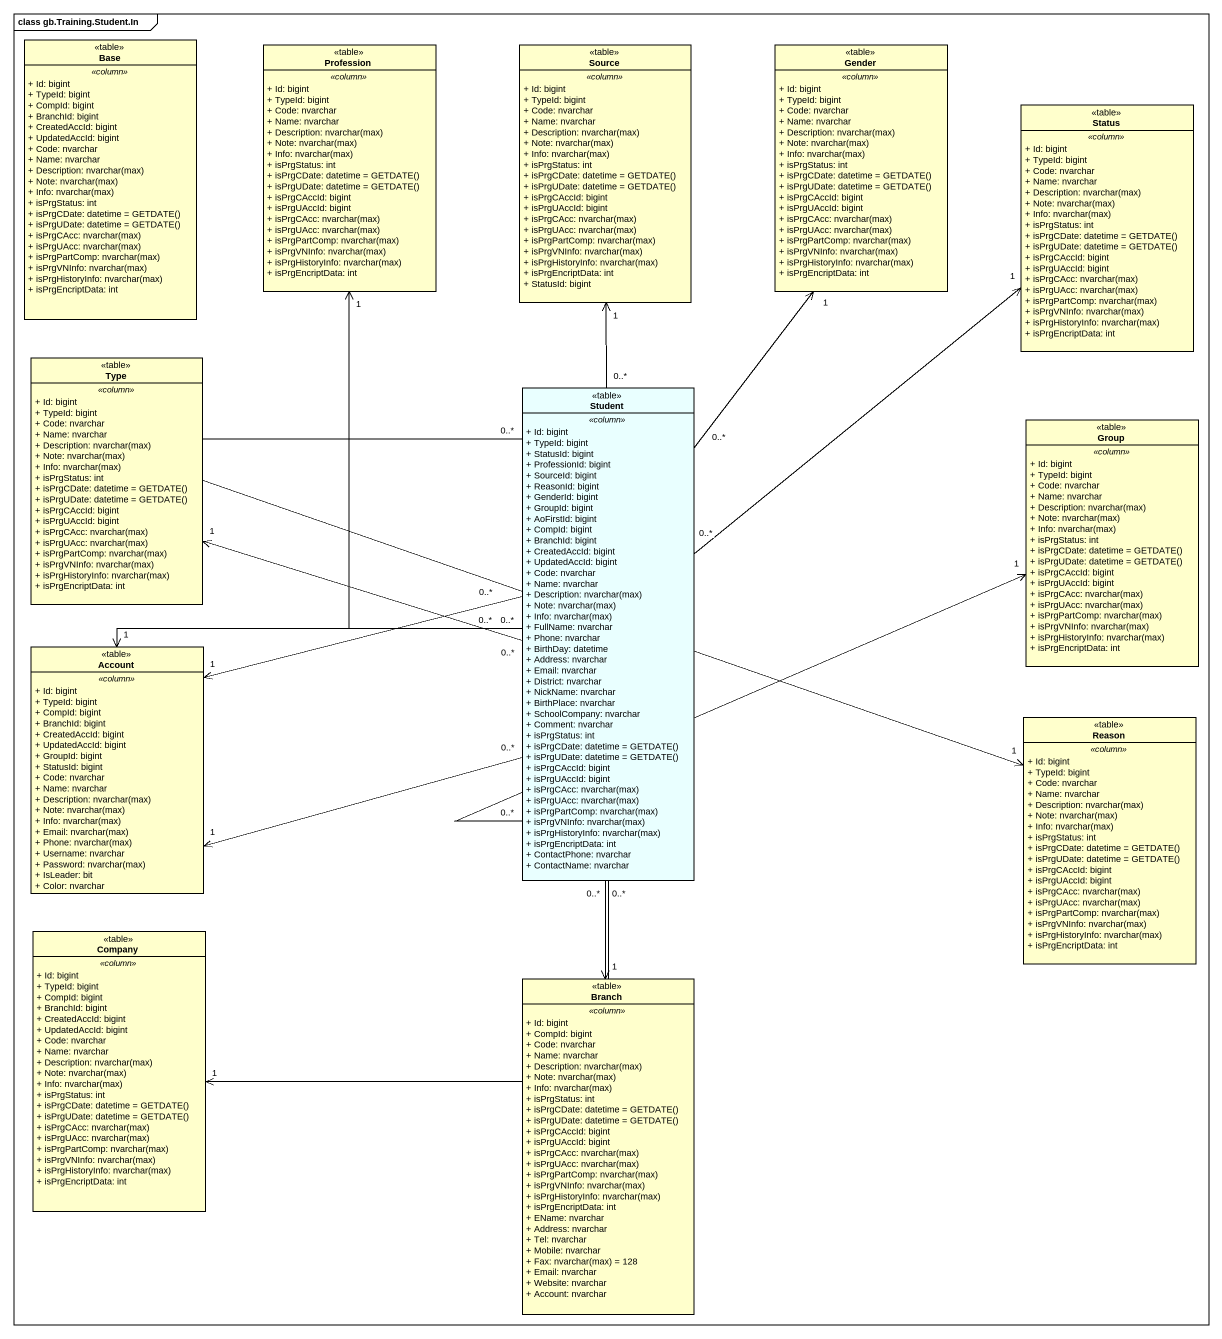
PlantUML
@startuml
mainframe class gb.Training.Student.In
hide circle
hide empty members
skinparam classAttributeIconSize 0
class Base <<table>> {
  .. <<column>> ..
  + Id: bigint
  + TypeId: bigint
  + CompId: bigint
  + BranchId: bigint
  + CreatedAccId: bigint
  + UpdatedAccId: bigint
  + Code: nvarchar
  + Name: nvarchar
  {field} + Description: nvarchar(max)
  {field} + Note: nvarchar(max)
  {field} + Info: nvarchar(max)
  + isPrgStatus: int
  {field} + isPrgCDate: datetime = GETDATE()
  {field} + isPrgUDate: datetime = GETDATE()
  {field} + isPrgCAcc: nvarchar(max)
  {field} + isPrgUAcc: nvarchar(max)
  {field} + isPrgPartComp: nvarchar(max)
  {field} + isPrgVNInfo: nvarchar(max)
  {field} + isPrgHistoryInfo: nvarchar(max)
  + isPrgEncriptData: int
}
class Profession <<table>> {
  .. <<column>> ..
  + Id: bigint
  + TypeId: bigint
  + Code: nvarchar
  + Name: nvarchar
  {field} + Description: nvarchar(max)
  {field} + Note: nvarchar(max)
  {field} + Info: nvarchar(max)
  + isPrgStatus: int
  {field} + isPrgCDate: datetime = GETDATE()
  {field} + isPrgUDate: datetime = GETDATE()
  + isPrgCAccId: bigint
  + isPrgUAccId: bigint
  {field} + isPrgCAcc: nvarchar(max)
  {field} + isPrgUAcc: nvarchar(max)
  {field} + isPrgPartComp: nvarchar(max)
  {field} + isPrgVNInfo: nvarchar(max)
  {field} + isPrgHistoryInfo: nvarchar(max)
  + isPrgEncriptData: int
}
class Source <<table>> {
  .. <<column>> ..
  + Id: bigint
  + TypeId: bigint
  + Code: nvarchar
  + Name: nvarchar
  {field} + Description: nvarchar(max)
  {field} + Note: nvarchar(max)
  {field} + Info: nvarchar(max)
  + isPrgStatus: int
  {field} + isPrgCDate: datetime = GETDATE()
  {field} + isPrgUDate: datetime = GETDATE()
  + isPrgCAccId: bigint
  + isPrgUAccId: bigint
  {field} + isPrgCAcc: nvarchar(max)
  {field} + isPrgUAcc: nvarchar(max)
  {field} + isPrgPartComp: nvarchar(max)
  {field} + isPrgVNInfo: nvarchar(max)
  {field} + isPrgHistoryInfo: nvarchar(max)
  + isPrgEncriptData: int
  + StatusId: bigint
}
class Gender <<table>> {
  .. <<column>> ..
  + Id: bigint
  + TypeId: bigint
  + Code: nvarchar
  + Name: nvarchar
  {field} + Description: nvarchar(max)
  {field} + Note: nvarchar(max)
  {field} + Info: nvarchar(max)
  + isPrgStatus: int
  {field} + isPrgCDate: datetime = GETDATE()
  {field} + isPrgUDate: datetime = GETDATE()
  + isPrgCAccId: bigint
  + isPrgUAccId: bigint
  {field} + isPrgCAcc: nvarchar(max)
  {field} + isPrgUAcc: nvarchar(max)
  {field} + isPrgPartComp: nvarchar(max)
  {field} + isPrgVNInfo: nvarchar(max)
  {field} + isPrgHistoryInfo: nvarchar(max)
  + isPrgEncriptData: int
}
class Status <<table>> {
  .. <<column>> ..
  + Id: bigint
  + TypeId: bigint
  + Code: nvarchar
  + Name: nvarchar
  {field} + Description: nvarchar(max)
  {field} + Note: nvarchar(max)
  {field} + Info: nvarchar(max)
  + isPrgStatus: int
  {field} + isPrgCDate: datetime = GETDATE()
  {field} + isPrgUDate: datetime = GETDATE()
  + isPrgCAccId: bigint
  + isPrgUAccId: bigint
  {field} + isPrgCAcc: nvarchar(max)
  {field} + isPrgUAcc: nvarchar(max)
  {field} + isPrgPartComp: nvarchar(max)
  {field} + isPrgVNInfo: nvarchar(max)
  {field} + isPrgHistoryInfo: nvarchar(max)
  + isPrgEncriptData: int
}
class Type <<table>> {
  .. <<column>> ..
  + Id: bigint
  + TypeId: bigint
  + Code: nvarchar
  + Name: nvarchar
  {field} + Description: nvarchar(max)
  {field} + Note: nvarchar(max)
  {field} + Info: nvarchar(max)
  + isPrgStatus: int
  {field} + isPrgCDate: datetime = GETDATE()
  {field} + isPrgUDate: datetime = GETDATE()
  + isPrgCAccId: bigint
  + isPrgUAccId: bigint
  {field} + isPrgCAcc: nvarchar(max)
  {field} + isPrgUAcc: nvarchar(max)
  {field} + isPrgPartComp: nvarchar(max)
  {field} + isPrgVNInfo: nvarchar(max)
  {field} + isPrgHistoryInfo: nvarchar(max)
  + isPrgEncriptData: int
}
class Student <<table>> #E9FFFF {
  .. <<column>> ..
  + Id: bigint
  + TypeId: bigint
  + StatusId: bigint
  + ProfessionId: bigint
  + SourceId: bigint
  + ReasonId: bigint
  + GenderId: bigint
  + GroupId: bigint
  + AoFirstId: bigint
  + CompId: bigint
  + BranchId: bigint
  + CreatedAccId: bigint
  + UpdatedAccId: bigint
  + Code: nvarchar
  + Name: nvarchar
  {field} + Description: nvarchar(max)
  {field} + Note: nvarchar(max)
  {field} + Info: nvarchar(max)
  + FullName: nvarchar
  + Phone: nvarchar
  + BirthDay: datetime
  + Address: nvarchar
  + Email: nvarchar
  + District: nvarchar
  + NickName: nvarchar
  + BirthPlace: nvarchar
  + SchoolCompany: nvarchar
  + Comment: nvarchar
  + isPrgStatus: int
  {field} + isPrgCDate: datetime = GETDATE()
  {field} + isPrgUDate: datetime = GETDATE()
  + isPrgCAccId: bigint
  + isPrgUAccId: bigint
  {field} + isPrgCAcc: nvarchar(max)
  {field} + isPrgUAcc: nvarchar(max)
  {field} + isPrgPartComp: nvarchar(max)
  {field} + isPrgVNInfo: nvarchar(max)
  {field} + isPrgHistoryInfo: nvarchar(max)
  + isPrgEncriptData: int
  + ContactPhone: nvarchar
  + ContactName: nvarchar
}
class "Group" as Group_ <<table>> {
  .. <<column>> ..
  + Id: bigint
  + TypeId: bigint
  + Code: nvarchar
  + Name: nvarchar
  {field} + Description: nvarchar(max)
  {field} + Note: nvarchar(max)
  {field} + Info: nvarchar(max)
  + isPrgStatus: int
  {field} + isPrgCDate: datetime = GETDATE()
  {field} + isPrgUDate: datetime = GETDATE()
  + isPrgCAccId: bigint
  + isPrgUAccId: bigint
  {field} + isPrgCAcc: nvarchar(max)
  {field} + isPrgUAcc: nvarchar(max)
  {field} + isPrgPartComp: nvarchar(max)
  {field} + isPrgVNInfo: nvarchar(max)
  {field} + isPrgHistoryInfo: nvarchar(max)
  + isPrgEncriptData: int
}
class Account <<table>> {
  .. <<column>> ..
  + Id: bigint
  + TypeId: bigint
  + CompId: bigint
  + BranchId: bigint
  + CreatedAccId: bigint
  + UpdatedAccId: bigint
  + GroupId: bigint
  + StatusId: bigint
  + Code: nvarchar
  + Name: nvarchar
  {field} + Description: nvarchar(max)
  {field} + Note: nvarchar(max)
  {field} + Info: nvarchar(max)
  {field} + Email: nvarchar(max)
  {field} + Phone: nvarchar(max)
  + Username: nvarchar
  {field} + Password: nvarchar(max)
  + IsLeader: bit
  + Color: nvarchar
}
class Reason <<table>> {
  .. <<column>> ..
  + Id: bigint
  + TypeId: bigint
  + Code: nvarchar
  + Name: nvarchar
  {field} + Description: nvarchar(max)
  {field} + Note: nvarchar(max)
  {field} + Info: nvarchar(max)
  + isPrgStatus: int
  {field} + isPrgCDate: datetime = GETDATE()
  {field} + isPrgUDate: datetime = GETDATE()
  + isPrgCAccId: bigint
  + isPrgUAccId: bigint
  {field} + isPrgCAcc: nvarchar(max)
  {field} + isPrgUAcc: nvarchar(max)
  {field} + isPrgPartComp: nvarchar(max)
  {field} + isPrgVNInfo: nvarchar(max)
  {field} + isPrgHistoryInfo: nvarchar(max)
  + isPrgEncriptData: int
}
class Company <<table>> {
  .. <<column>> ..
  + Id: bigint
  + TypeId: bigint
  + CompId: bigint
  + BranchId: bigint
  + CreatedAccId: bigint
  + UpdatedAccId: bigint
  + Code: nvarchar
  + Name: nvarchar
  {field} + Description: nvarchar(max)
  {field} + Note: nvarchar(max)
  {field} + Info: nvarchar(max)
  + isPrgStatus: int
  {field} + isPrgCDate: datetime = GETDATE()
  {field} + isPrgUDate: datetime = GETDATE()
  {field} + isPrgCAcc: nvarchar(max)
  {field} + isPrgUAcc: nvarchar(max)
  {field} + isPrgPartComp: nvarchar(max)
  {field} + isPrgVNInfo: nvarchar(max)
  {field} + isPrgHistoryInfo: nvarchar(max)
  + isPrgEncriptData: int
}
class Branch <<table>> {
  .. <<column>> ..
  + Id: bigint
  + CompId: bigint
  + Code: nvarchar
  + Name: nvarchar
  {field} + Description: nvarchar(max)
  {field} + Note: nvarchar(max)
  {field} + Info: nvarchar(max)
  + isPrgStatus: int
  {field} + isPrgCDate: datetime = GETDATE()
  {field} + isPrgUDate: datetime = GETDATE()
  + isPrgCAccId: bigint
  + isPrgUAccId: bigint
  {field} + isPrgCAcc: nvarchar(max)
  {field} + isPrgUAcc: nvarchar(max)
  {field} + isPrgPartComp: nvarchar(max)
  {field} + isPrgVNInfo: nvarchar(max)
  {field} + isPrgHistoryInfo: nvarchar(max)
  + isPrgEncriptData: int
  + EName: nvarchar
  + Address: nvarchar
  + Tel: nvarchar
  + Mobile: nvarchar
  {field} + Fax: nvarchar(max) = 128
  + Email: nvarchar
  + Website: nvarchar
  + Account: nvarchar
}
Student "0..*" -up-> "1" Profession
Student "0..*" -up-> "1" Source
Student "0..*" -up-> "1" Gender
Student "0..*" -up-> "1" Status
Student "0..*" -left-> "1" Type
Student "0..*" -right-> "1" Group_
Student "0..*" -left-> "1" Account
Student "0..*" -left-> "1" Account
Student "0..*" -left-> "1" Account
Student "0..*" -right-> "1" Reason
Student "0..*" --> "1" Company
Student "0..*" --> "1" Branch
@enduml
